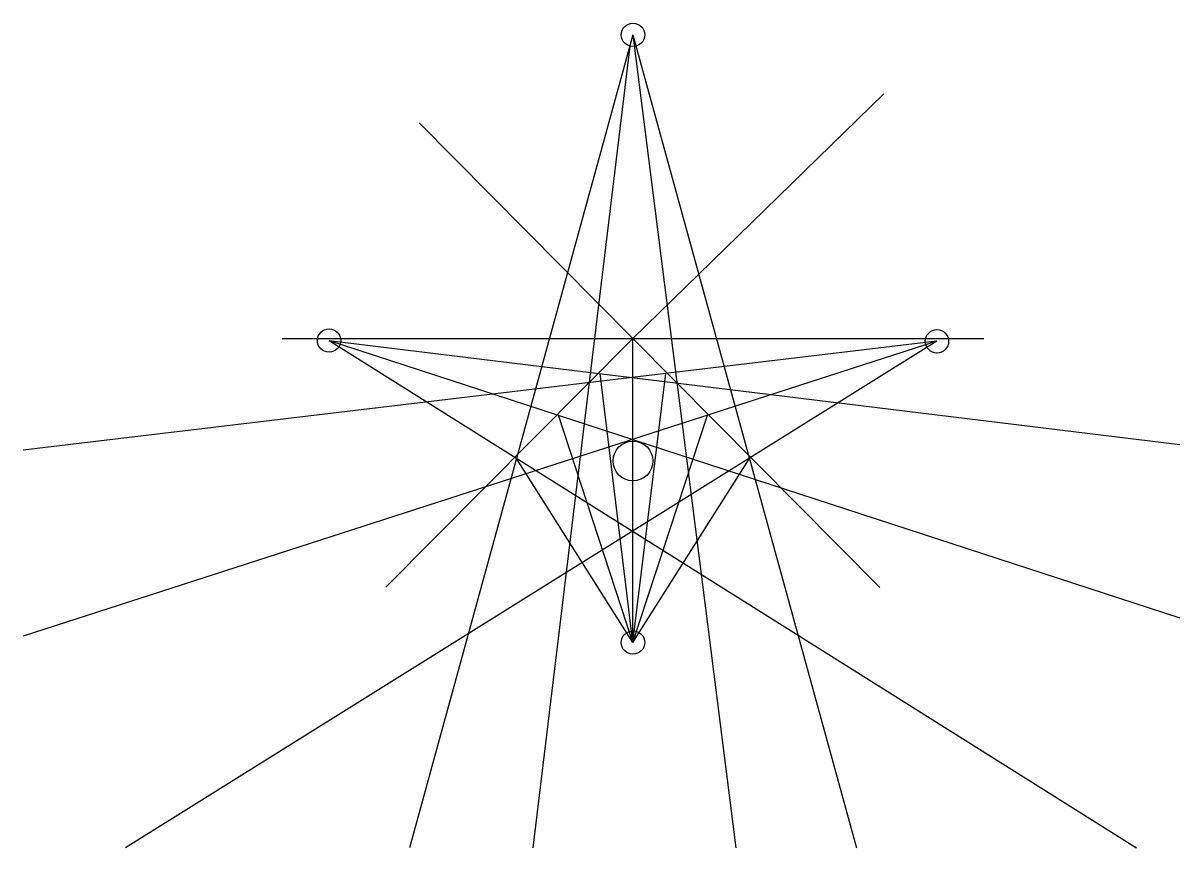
# Model space of a CAD drawing. Header units: millimetres. Extents: x 2335 to 7282, y 853 to 4382.
import ezdxf

# ---------------------------------------------------------------- set-up
doc = ezdxf.new("R2010")
doc.units = ezdxf.units.MM

msp = doc.modelspace()

# ---------------------------------------------------------------- linework, layer by layer
for p, q in [((4943.4, 4331.7), (3988.1, 852.9)), ((4943.4, 4331.7), (5382.8, 852.9)), ((4943.4, 4331.7), (5898.6, 852.9)), ((4930.1, 4283.5), (4514.7, 852.9)), ((4943.4, 3031.7), (6016.6, 4079.6)), ((4943.4, 3031.7), (4028.2, 3955)), ((3443.4, 3031.7), (6443.4, 3031.7)), ((4943.4, 3031.7), (3886, 1967.8)), ((4943.4, 3031.7), (3886, 1967.8)), ((4943.4, 3031.7), (5999.3, 1966.4)), ((4943.4, 1731.7), (4943.4, 3031.7))]:
    msp.add_line(p, q)
at = {"color": 40, "true_color": 0xf8d731}
for p, q in [((6243.3, 3020.2), (2335.1, 1759)), ((6243.3, 3020.2), (2335.1, 2554.4)), ((6243.3, 3020.2), (2772.4, 852.9)), ((3643.4, 3023.6), (7096.1, 852.9)), ((3643.4, 3023.6), (7282.3, 1836.6)), ((3643.4, 3023.6), (7282.3, 2579.1))]:
    msp.add_line(p, q, dxfattribs=at)
at = {"color": 1}
for q in [(4943.4, 3031.7), (4802.6, 2882), (5084.2, 2882), (4624.1, 2703.7), (5262.6, 2703.7), (4445.7, 2519.2), (5441.1, 2519.2)]:
    msp.add_line((4943.4, 1731.7), q, dxfattribs=at)
for centre, radius in [((4943.4, 4331.7), 50), ((3643.4, 3023.6), 50), ((6243.3, 3020.2), 50), ((4943.4, 2508.3), 85), ((4943.4, 1731.7), 50)]:
    msp.add_circle(centre, radius)

doc.saveas('drawing.dxf')
